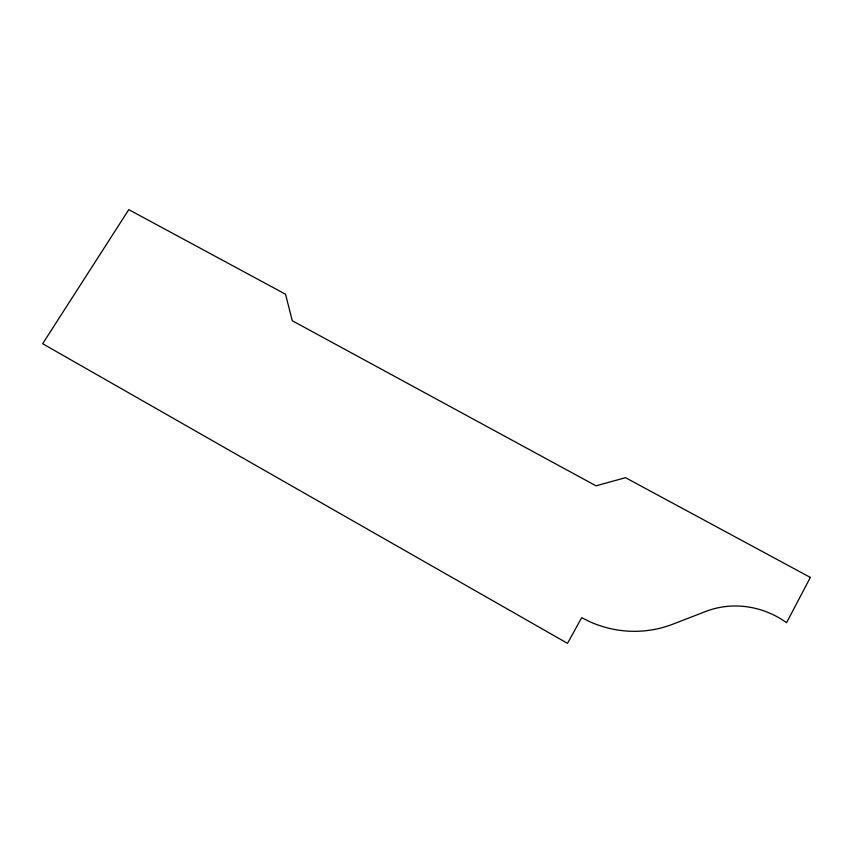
<?xml version="1.0" encoding="UTF-8"?>
<svg xmlns="http://www.w3.org/2000/svg" width="853" height="853" viewBox="0 0 853 853"><rect width="100%" height="100%" fill="white"/><g stroke="black" fill="none" stroke-linecap="round" stroke-linejoin="round"><path stroke-width="1.28" d="M810.35 577.428L786.562 622.679A86.526 82.059 44.2 0 0 705.794 611.441L672.644 624.247A106.145 102.787 25.2 0 1 588.709 621.208L581.703 617.657L567.512 643.354L42.65 343.727L128.792 209.646L285.52 294.21L292.28 320.749L596.012 485.805L625.526 477.691L810.35 577.428"/></g></svg>
